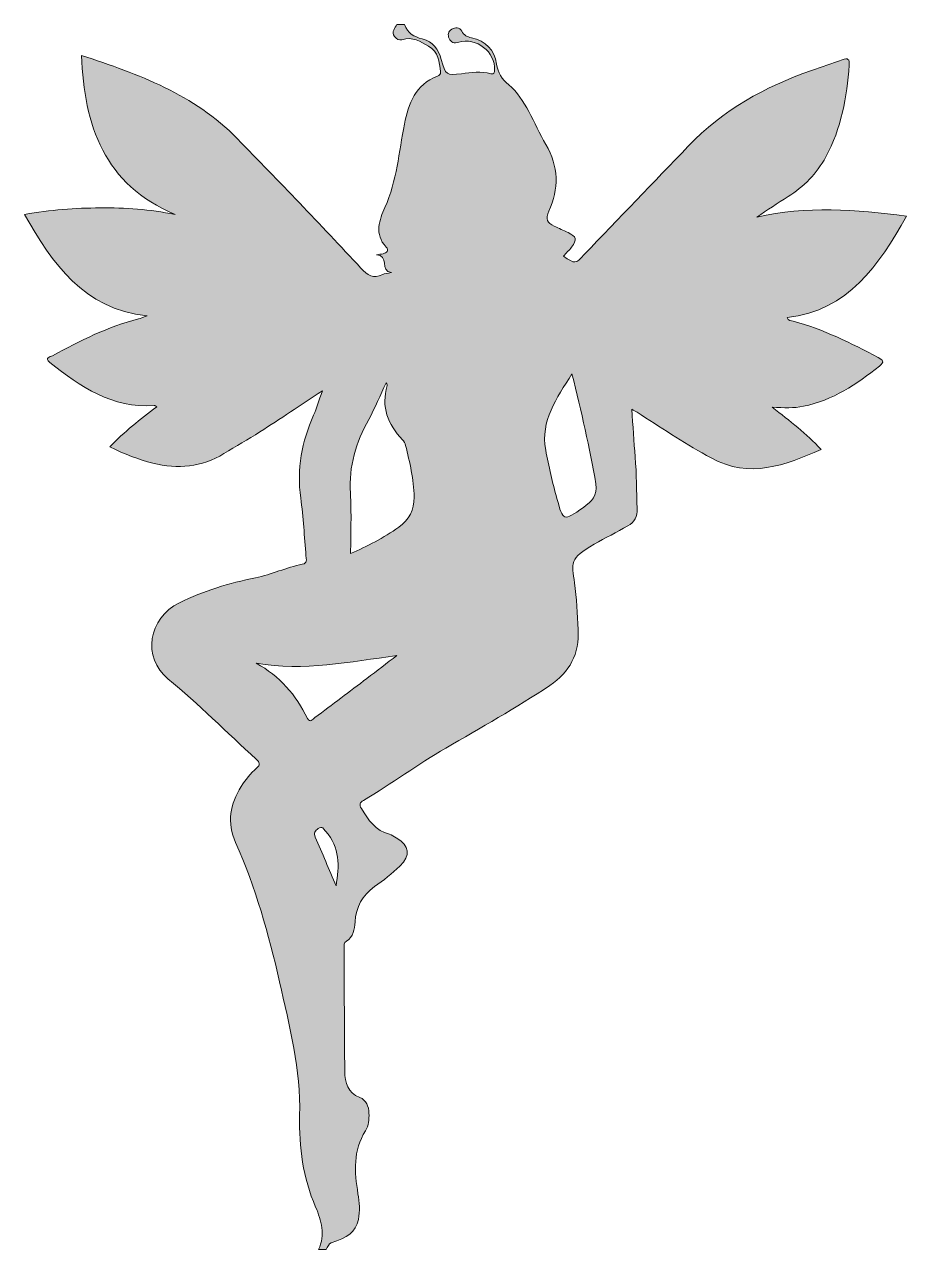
# Model space of a CAD drawing. Header units: inches. Extents: x 13 to 3566, y -2567 to -26.
# Drawn here: x 98.8 to 401.2, y -980 to -560 of the extents above; entities that cross this region are included whole.
import ezdxf

# ---------------------------------------------------------------- set-up
doc = ezdxf.new("R2010")
doc.units = ezdxf.units.IN
doc.header["$MEASUREMENT"] = 0
doc.layers.add('Layer 1', color=7, linetype='Continuous')

# ---------------------------------------------------------------- blocks, each defined once
blk = doc.blocks.new('block 9')
at = {"layer": 'Layer 1', "true_color": 0xffffff}
h = blk.add_hatch(color=7, dxfattribs=at)
h.dxf.hatch_style = 2
edge = h.paths.add_edge_path()
edge.add_spline(control_points=[(199.61, -979.95), (202.04, -974.93), (200.58, -970.03), (198.63, -965.42), (194.34, -955.35), (192.86, -944.88), (193.14, -934.04), (193.55, -918.35), (189.67, -903.3), (186.25, -888.18), (182.55, -871.86), (178.05, -855.77), (171.21, -840.47), (168.08, -833.48), (169.42, -827.34), (173.14, -821.24), (174.57, -818.88), (176.34, -816.79), (178.38, -814.97), (179.75, -813.75), (179.5, -813.07), (178.27, -811.93), (168.19, -802.71), (158.56, -793.02), (148, -784.32), (139.15, -777.03), (141.25, -763.57), (151.99, -758.27), (160.26, -754.19), (169.02, -751.49), (178.05, -749.7), (183.54, -748.61), (188.6, -746.13), (194.07, -745.05), (195.94, -744.68), (195.43, -743.42), (195.33, -742.27), (194.75, -735.63), (194.43, -728.96), (193.51, -722.36), (192.13, -712.39), (193.89, -703.04), (197.93, -693.95), (199.02, -691.51), (199.77, -688.91), (200.94, -685.65), (193.34, -690.64), (186.48, -695.23), (179.52, -699.69), (175.48, -702.28), (171.27, -704.62), (167.18, -707.14), (159.55, -711.82), (151.44, -712.57), (142.88, -710.4), (137.88, -709.14), (133.12, -707.33), (128.12, -704.85), (133.06, -699.6), (138.51, -695.36), (144.17, -691.08), (143.77, -690.87), (143.52, -690.61), (143.29, -690.63), (128.94, -691.65), (118.05, -684.29), (107.57, -675.91), (105.58, -674.32), (107.65, -674.01), (108.46, -673.57), (117.86, -668.42), (127.44, -663.67), (137.89, -660.95), (138.61, -660.76), (139.3, -660.46), (140.88, -659.91), (118.78, -657.51), (108.61, -642.05), (98.85, -625.14), (107.72, -623.56), (116.21, -622.96), (124.77, -622.91), (133.28, -622.86), (141.72, -623.38), (150.46, -625.16), (126.19, -614.9), (119.23, -594.7), (118.4, -570.63), (137.95, -577.05), (156.97, -583.94), (171.8, -599.19), (186.04, -613.85), (200.28, -628.52), (214.12, -643.55), (216.39, -646.02), (218.42, -647.27), (221.61, -645.75), (222.28, -645.44), (223.08, -645.41), (224.58, -645.1), (220.62, -644.52), (223.92, -639.12), (219.44, -638.97), (220.21, -638.86), (221, -638.81), (221.75, -638.61), (222.98, -638.29), (223.92, -637.54), (222.78, -636.33), (218.61, -631.92), (220.55, -626.86), (222.38, -622.8), (226.51, -613.61), (227.14, -603.8), (229.06, -594.2), (230.49, -587.09), (232.92, -580.71), (240.35, -577.73), (241.01, -577.47), (241.59, -577.09), (241.47, -576.32), (240.93, -573), (240.81, -569.35), (237.37, -567.49), (234.57, -565.99), (231.79, -564.04), (228.23, -565.25), (227.24, -565.59), (226.32, -565.05), (225.7, -564.15), (224.54, -562.49), (225.76, -561.32), (226.51, -560.05), (227.39, -560.05), (228.26, -560.05), (229.14, -560.05), (230.08, -563.02), (232.3, -564.28), (235.19, -564.97), (238.85, -565.84), (240.67, -568.51), (241.69, -572.04), (243.24, -577.43), (243.37, -577.58), (248.67, -576.92), (252.06, -576.5), (255.36, -575.95), (258.72, -576.91), (259.82, -577.23), (259.94, -576.61), (259.99, -575.69), (260.34, -569.5), (253.69, -564.3), (247.66, -566.12), (246.2, -566.56), (245.01, -566.25), (244.38, -564.84), (243.83, -563.63), (244.06, -562.41), (245.26, -561.68), (246.53, -560.91), (248.01, -560.97), (248.71, -562.3), (249.48, -563.77), (250.61, -564.31), (252.02, -564.61), (256.96, -565.66), (259.84, -568.68), (260.68, -573.64), (261.18, -576.53), (262.45, -578.78), (264.82, -580.72), (267.78, -583.15), (269.84, -586.48), (271.67, -589.85), (273.7, -593.59), (275.38, -597.53), (277.53, -601.19), (281.95, -608.7), (282.11, -616.34), (278.57, -624.09), (277.4, -626.66), (277.92, -628.13), (280.42, -629.17), (282.02, -629.85), (283.57, -630.66), (285.16, -631.39), (288.03, -632.72), (288.33, -633.75), (286.38, -636.32), (285.54, -637.44), (284.5, -638.41), (283.54, -639.45), (287.6, -642.2), (287.63, -642.22), (290.73, -638.93), (302.5, -626.45), (314.49, -614.18), (326.34, -601.77), (338.22, -589.33), (352.64, -581.38), (368.62, -575.79), (372.12, -574.57), (375.64, -573.4), (379.13, -572.11), (381.05, -571.41), (381.67, -571.96), (381.52, -573.97), (380.69, -584.94), (378.81, -595.61), (373.5, -605.46), (370.4, -611.2), (365.97, -615.59), (360.54, -619.06), (356.97, -621.34), (353.39, -623.61), (349.87, -626.06), (366.81, -622.3), (383.7, -623.32), (401.15, -625.78), (391.52, -642.55), (381.46, -658.03), (360.22, -660.53), (360.64, -661.66), (361.62, -661.53), (362.36, -661.73), (372.66, -664.52), (382.13, -669.26), (391.49, -674.24), (393.02, -675.06), (393.78, -675.68), (391.94, -677.13), (384.08, -683.34), (375.89, -688.85), (365.84, -690.92), (362.58, -691.6), (359.33, -691.44), (355.1, -691.25), (361.23, -696.02), (366.83, -700.2), (371.88, -705.71), (359.45, -711.16), (347.38, -715.86), (334.19, -708.64), (325.94, -704.13), (318.07, -699.01), (310.2, -693.87), (309.32, -693.29), (308.4, -692.75), (307.02, -691.89), (307.41, -697.71), (307.68, -703), (308.15, -708.28), (308.68, -714.17), (308.59, -720.07), (308.85, -725.96), (308.97, -728.7), (307.95, -730.62), (305.63, -731.9), (301.82, -734.02), (297.95, -736.06), (294.15, -738.19), (285.42, -743.08), (286.46, -744.81), (287.38, -751.44), (288.1, -756.73), (288.3, -762.11), (288.61, -767.45), (289.09, -775.7), (285.73, -782.07), (278.89, -786.63), (267.33, -794.32), (255.24, -801.12), (243.25, -808.09), (233.6, -813.69), (224.62, -820.31), (215.05, -826.03), (213.79, -826.78), (213.47, -827.38), (214.33, -828.8), (216.69, -832.7), (219.13, -836.39), (223.93, -837.62), (224.75, -837.83), (225.52, -838.34), (226.26, -838.79), (230.84, -841.55), (231.36, -844.87), (227.49, -848.56), (224.81, -851.11), (221.9, -853.47), (218.84, -855.56), (214.5, -858.54), (212.52, -862.6), (212.13, -867.68), (211.93, -870.2), (211.62, -872.74), (209.17, -874.28), (208.27, -874.84), (208.36, -875.76), (208.37, -876.63), (208.44, -890.72), (208.48, -904.82), (208.63, -918.92), (208.67, -922.77), (209.53, -926.18), (213.8, -927.85), (215.94, -928.68), (216.84, -930.9), (216.92, -933.25), (217, -935.35), (216.84, -937.51), (215.72, -939.28), (211.39, -946.08), (211.95, -953.38), (213.15, -960.83), (213.62, -963.74), (213.93, -966.73), (213.27, -969.63), (212.28, -973.94), (209.57, -976.04), (203.93, -977.67), (203.21, -977.88), (202.8, -979.17), (202.24, -979.95), (201.36, -979.95), (200.49, -979.95), (199.61, -979.95)], knot_values=[0, 0, 0, 0, 1, 1, 1, 2, 2, 2, 3, 3, 3, 4, 4, 4, 5, 5, 5, 6, 6, 6, 7, 7, 7, 8, 8, 8, 9, 9, 9, 10, 10, 10, 11, 11, 11, 12, 12, 12, 13, 13, 13, 14, 14, 14, 15, 15, 15, 16, 16, 16, 17, 17, 17, 18, 18, 18, 19, 19, 19, 20, 20, 20, 21, 21, 21, 22, 22, 22, 23, 23, 23, 24, 24, 24, 25, 25, 25, 26, 26, 26, 27, 27, 27, 28, 28, 28, 29, 29, 29, 30, 30, 30, 31, 31, 31, 32, 32, 32, 33, 33, 33, 34, 34, 34, 35, 35, 35, 36, 36, 36, 37, 37, 37, 38, 38, 38, 39, 39, 39, 40, 40, 40, 41, 41, 41, 42, 42, 42, 43, 43, 43, 44, 44, 44, 45, 45, 45, 46, 46, 46, 47, 47, 47, 48, 48, 48, 49, 49, 49, 50, 50, 50, 51, 51, 51, 52, 52, 52, 53, 53, 53, 54, 54, 54, 55, 55, 55, 56, 56, 56, 57, 57, 57, 58, 58, 58, 59, 59, 59, 60, 60, 60, 61, 61, 61, 62, 62, 62, 63, 63, 63, 64, 64, 64, 65, 65, 65, 66, 66, 66, 67, 67, 67, 68, 68, 68, 69, 69, 69, 70, 70, 70, 71, 71, 71, 72, 72, 72, 73, 73, 73, 74, 74, 74, 75, 75, 75, 76, 76, 76, 77, 77, 77, 78, 78, 78, 79, 79, 79, 80, 80, 80, 81, 81, 81, 82, 82, 82, 83, 83, 83, 84, 84, 84, 85, 85, 85, 86, 86, 86, 87, 87, 87, 88, 88, 88, 89, 89, 89, 90, 90, 90, 91, 91, 91, 92, 92, 92, 93, 93, 93, 94, 94, 94, 95, 95, 95, 96, 96, 96, 97, 97, 97, 98, 98, 98, 99, 99, 99, 100, 100, 100, 101, 101, 101, 102, 102, 102, 103, 103, 103, 104, 104, 104, 105, 105, 105, 106, 106, 106, 107, 107, 107, 108, 108, 108, 109, 109, 109, 109], degree=3, periodic=1)
edge = h.paths.add_edge_path()
edge.add_spline(control_points=[(222.83, -682.85), (220.74, -687.26), (219.01, -691.46), (216.82, -695.42), (212.47, -703.31), (209.97, -711.5), (210.54, -720.67), (210.97, -727.49), (210.63, -734.37), (210.63, -741.43), (216.22, -738.92), (221.89, -736.05), (227.14, -732.33), (230.74, -729.78), (232.43, -726.41), (232.39, -722.02), (232.32, -715.97), (230.85, -710.15), (229.49, -704.31), (229.32, -703.61), (228.86, -702.9), (228.36, -702.36), (223.43, -697.07), (220.95, -691.12), (223.2, -683.84), (223.25, -683.7), (223.08, -683.49), (222.83, -682.85)], knot_values=[0, 0, 0, 0, 1, 1, 1, 2, 2, 2, 3, 3, 3, 4, 4, 4, 5, 5, 5, 6, 6, 6, 7, 7, 7, 8, 8, 8, 9, 9, 9, 9], degree=3, periodic=1)
edge = h.paths.add_edge_path()
edge.add_spline(control_points=[(286.48, -679.8), (281.16, -688.27), (275.67, -695.75), (277.48, -705.92), (278.47, -711.52), (279.82, -717.02), (281.33, -722.49), (283.52, -730.47), (283.51, -730.43), (290.39, -725.6), (293.22, -723.61), (295.34, -721.46), (294.69, -717.55), (292.61, -705.1), (289.67, -692.85), (286.48, -679.8)], knot_values=[0, 0, 0, 0, 1, 1, 1, 2, 2, 2, 3, 3, 3, 4, 4, 4, 5, 5, 5, 5], degree=3, periodic=1)
edge = h.paths.add_edge_path()
edge.add_spline(control_points=[(178.27, -778.98), (186.29, -783.37), (191.88, -789.86), (195.82, -797.89), (196.69, -799.67), (197.65, -798.15), (198.38, -797.61), (204.34, -793.18), (210.27, -788.71), (216.2, -784.23), (219.63, -781.63), (223.03, -778.99), (226.45, -776.37), (210.37, -778.52), (194.61, -781.8), (178.27, -778.98)], knot_values=[0, 0, 0, 0, 1, 1, 1, 2, 2, 2, 3, 3, 3, 4, 4, 4, 5, 5, 5, 5], degree=3, periodic=1)
edge = h.paths.add_edge_path()
edge.add_spline(control_points=[(205.62, -855.29), (206.79, -848.58), (207.05, -842.03), (202.03, -836.61), (201.37, -835.9), (200.98, -834.6), (199.51, -835.65), (198.38, -836.45), (197.88, -837.17), (198.5, -838.59), (200.92, -844.13), (203.25, -849.72), (205.62, -855.29)], knot_values=[0, 0, 0, 0, 1, 1, 1, 2, 2, 2, 3, 3, 3, 4, 4, 4, 4], degree=3, periodic=1)
at = {"layer": 'Layer 1', "lineweight": 0}
for points, knots in [([(199.61, -979.95), (202.04, -974.93), (200.58, -970.03), (198.63, -965.42), (194.34, -955.35), (192.86, -944.88), (193.14, -934.04), (193.55, -918.35), (189.67, -903.3), (186.25, -888.18), (182.55, -871.86), (178.05, -855.77), (171.21, -840.47), (168.08, -833.48), (169.42, -827.34), (173.14, -821.24), (174.57, -818.88), (176.34, -816.79), (178.38, -814.97), (179.75, -813.75), (179.5, -813.07), (178.27, -811.93), (168.19, -802.71), (158.56, -793.02), (148, -784.32), (139.15, -777.03), (141.25, -763.57), (151.99, -758.27), (160.26, -754.19), (169.02, -751.49), (178.05, -749.7), (183.54, -748.61), (188.6, -746.13), (194.07, -745.05), (195.94, -744.68), (195.43, -743.42), (195.33, -742.27), (194.75, -735.63), (194.43, -728.96), (193.51, -722.36), (192.13, -712.39), (193.89, -703.04), (197.93, -693.95), (199.02, -691.51), (199.77, -688.91), (200.94, -685.65), (193.34, -690.64), (186.48, -695.23), (179.52, -699.69), (175.48, -702.28), (171.27, -704.62), (167.18, -707.14), (159.55, -711.82), (151.44, -712.57), (142.88, -710.4), (137.88, -709.14), (133.12, -707.33), (128.12, -704.85), (133.06, -699.6), (138.51, -695.36), (144.17, -691.08), (143.77, -690.87), (143.52, -690.61), (143.29, -690.63), (128.94, -691.65), (118.05, -684.29), (107.57, -675.91), (105.58, -674.32), (107.65, -674.01), (108.46, -673.57), (117.86, -668.42), (127.44, -663.67), (137.89, -660.95), (138.61, -660.76), (139.3, -660.46), (140.88, -659.91), (118.78, -657.51), (108.61, -642.05), (98.85, -625.14), (107.72, -623.56), (116.21, -622.96), (124.77, -622.91), (133.28, -622.86), (141.72, -623.38), (150.46, -625.16), (126.19, -614.9), (119.23, -594.7), (118.4, -570.63), (137.95, -577.05), (156.97, -583.94), (171.8, -599.19), (186.04, -613.85), (200.28, -628.52), (214.12, -643.55), (216.39, -646.02), (218.42, -647.27), (221.61, -645.75), (222.28, -645.44), (223.08, -645.41), (224.58, -645.1), (220.62, -644.52), (223.92, -639.12), (219.44, -638.97), (220.21, -638.86), (221, -638.81), (221.75, -638.61), (222.98, -638.29), (223.92, -637.54), (222.78, -636.33), (218.61, -631.92), (220.55, -626.86), (222.38, -622.8), (226.51, -613.61), (227.14, -603.8), (229.06, -594.2), (230.49, -587.09), (232.92, -580.71), (240.35, -577.73), (241.01, -577.47), (241.59, -577.09), (241.47, -576.32), (240.93, -573), (240.81, -569.35), (237.37, -567.49), (234.57, -565.99), (231.79, -564.04), (228.23, -565.25), (227.24, -565.59), (226.32, -565.05), (225.7, -564.15), (224.54, -562.49), (225.76, -561.32), (226.51, -560.05), (227.39, -560.05), (228.26, -560.05), (229.14, -560.05), (230.08, -563.02), (232.3, -564.28), (235.19, -564.97), (238.85, -565.84), (240.67, -568.51), (241.69, -572.04), (243.24, -577.43), (243.37, -577.58), (248.67, -576.92), (252.06, -576.5), (255.36, -575.95), (258.72, -576.91), (259.82, -577.23), (259.94, -576.61), (259.99, -575.69), (260.34, -569.5), (253.69, -564.3), (247.66, -566.12), (246.2, -566.56), (245.01, -566.25), (244.38, -564.84), (243.83, -563.63), (244.06, -562.41), (245.26, -561.68), (246.53, -560.91), (248.01, -560.97), (248.71, -562.3), (249.48, -563.77), (250.61, -564.31), (252.02, -564.61), (256.96, -565.66), (259.84, -568.68), (260.68, -573.64), (261.18, -576.53), (262.45, -578.78), (264.82, -580.72), (267.78, -583.15), (269.84, -586.48), (271.67, -589.85), (273.7, -593.59), (275.38, -597.53), (277.53, -601.19), (281.95, -608.7), (282.11, -616.34), (278.57, -624.09), (277.4, -626.66), (277.92, -628.13), (280.42, -629.17), (282.02, -629.85), (283.57, -630.66), (285.16, -631.39), (288.03, -632.72), (288.33, -633.75), (286.38, -636.32), (285.54, -637.44), (284.5, -638.41), (283.54, -639.45), (287.6, -642.2), (287.63, -642.22), (290.73, -638.93), (302.5, -626.45), (314.49, -614.18), (326.34, -601.77), (338.22, -589.33), (352.64, -581.38), (368.62, -575.79), (372.12, -574.57), (375.64, -573.4), (379.13, -572.11), (381.05, -571.41), (381.67, -571.96), (381.52, -573.97), (380.69, -584.94), (378.81, -595.61), (373.5, -605.46), (370.4, -611.2), (365.97, -615.59), (360.54, -619.06), (356.97, -621.34), (353.39, -623.61), (349.87, -626.06), (366.81, -622.3), (383.7, -623.32), (401.15, -625.78), (391.52, -642.55), (381.46, -658.03), (360.22, -660.53), (360.64, -661.66), (361.62, -661.53), (362.36, -661.73), (372.66, -664.52), (382.13, -669.26), (391.49, -674.24), (393.02, -675.06), (393.78, -675.68), (391.94, -677.13), (384.08, -683.34), (375.89, -688.85), (365.84, -690.92), (362.58, -691.6), (359.33, -691.44), (355.1, -691.25), (361.23, -696.02), (366.83, -700.2), (371.88, -705.71), (359.45, -711.16), (347.38, -715.86), (334.19, -708.64), (325.94, -704.13), (318.07, -699.01), (310.2, -693.87), (309.32, -693.29), (308.4, -692.75), (307.02, -691.89), (307.41, -697.71), (307.68, -703), (308.15, -708.28), (308.68, -714.17), (308.59, -720.07), (308.85, -725.96), (308.97, -728.7), (307.95, -730.62), (305.63, -731.9), (301.82, -734.02), (297.95, -736.06), (294.15, -738.19), (285.42, -743.08), (286.46, -744.81), (287.38, -751.44), (288.1, -756.73), (288.3, -762.11), (288.61, -767.45), (289.09, -775.7), (285.73, -782.07), (278.89, -786.63), (267.33, -794.32), (255.24, -801.12), (243.25, -808.09), (233.6, -813.69), (224.62, -820.31), (215.05, -826.03), (213.79, -826.78), (213.47, -827.38), (214.33, -828.8), (216.69, -832.7), (219.13, -836.39), (223.93, -837.62), (224.75, -837.83), (225.52, -838.34), (226.26, -838.79), (230.84, -841.55), (231.36, -844.87), (227.49, -848.56), (224.81, -851.11), (221.9, -853.47), (218.84, -855.56), (214.5, -858.54), (212.52, -862.6), (212.13, -867.68), (211.93, -870.2), (211.62, -872.74), (209.17, -874.28), (208.27, -874.84), (208.36, -875.76), (208.37, -876.63), (208.44, -890.72), (208.48, -904.82), (208.63, -918.92), (208.67, -922.77), (209.53, -926.18), (213.8, -927.85), (215.94, -928.68), (216.84, -930.9), (216.92, -933.25), (217, -935.35), (216.84, -937.51), (215.72, -939.28), (211.39, -946.08), (211.95, -953.38), (213.15, -960.83), (213.62, -963.74), (213.93, -966.73), (213.27, -969.63), (212.28, -973.94), (209.57, -976.04), (203.93, -977.67), (203.21, -977.88), (202.8, -979.17), (202.24, -979.95), (201.36, -979.95), (200.49, -979.95), (199.61, -979.95)], [0, 0, 0, 0, 1, 1, 1, 2, 2, 2, 3, 3, 3, 4, 4, 4, 5, 5, 5, 6, 6, 6, 7, 7, 7, 8, 8, 8, 9, 9, 9, 10, 10, 10, 11, 11, 11, 12, 12, 12, 13, 13, 13, 14, 14, 14, 15, 15, 15, 16, 16, 16, 17, 17, 17, 18, 18, 18, 19, 19, 19, 20, 20, 20, 21, 21, 21, 22, 22, 22, 23, 23, 23, 24, 24, 24, 25, 25, 25, 26, 26, 26, 27, 27, 27, 28, 28, 28, 29, 29, 29, 30, 30, 30, 31, 31, 31, 32, 32, 32, 33, 33, 33, 34, 34, 34, 35, 35, 35, 36, 36, 36, 37, 37, 37, 38, 38, 38, 39, 39, 39, 40, 40, 40, 41, 41, 41, 42, 42, 42, 43, 43, 43, 44, 44, 44, 45, 45, 45, 46, 46, 46, 47, 47, 47, 48, 48, 48, 49, 49, 49, 50, 50, 50, 51, 51, 51, 52, 52, 52, 53, 53, 53, 54, 54, 54, 55, 55, 55, 56, 56, 56, 57, 57, 57, 58, 58, 58, 59, 59, 59, 60, 60, 60, 61, 61, 61, 62, 62, 62, 63, 63, 63, 64, 64, 64, 65, 65, 65, 66, 66, 66, 67, 67, 67, 68, 68, 68, 69, 69, 69, 70, 70, 70, 71, 71, 71, 72, 72, 72, 73, 73, 73, 74, 74, 74, 75, 75, 75, 76, 76, 76, 77, 77, 77, 78, 78, 78, 79, 79, 79, 80, 80, 80, 81, 81, 81, 82, 82, 82, 83, 83, 83, 84, 84, 84, 85, 85, 85, 86, 86, 86, 87, 87, 87, 88, 88, 88, 89, 89, 89, 90, 90, 90, 91, 91, 91, 92, 92, 92, 93, 93, 93, 94, 94, 94, 95, 95, 95, 96, 96, 96, 97, 97, 97, 98, 98, 98, 99, 99, 99, 100, 100, 100, 101, 101, 101, 102, 102, 102, 103, 103, 103, 104, 104, 104, 105, 105, 105, 106, 106, 106, 107, 107, 107, 108, 108, 108, 109, 109, 109, 109]), ([(286.48, -679.8), (281.16, -688.27), (275.67, -695.75), (277.48, -705.92), (278.47, -711.52), (279.82, -717.02), (281.33, -722.49), (283.52, -730.47), (283.51, -730.43), (290.39, -725.6), (293.22, -723.61), (295.34, -721.46), (294.69, -717.55), (292.61, -705.1), (289.67, -692.85), (286.48, -679.8)], [0, 0, 0, 0, 1, 1, 1, 2, 2, 2, 3, 3, 3, 4, 4, 4, 5, 5, 5, 5]), ([(222.83, -682.85), (220.74, -687.26), (219.01, -691.46), (216.82, -695.42), (212.47, -703.31), (209.97, -711.5), (210.54, -720.67), (210.97, -727.49), (210.63, -734.37), (210.63, -741.43), (216.22, -738.92), (221.89, -736.05), (227.14, -732.33), (230.74, -729.78), (232.43, -726.41), (232.39, -722.02), (232.32, -715.97), (230.85, -710.15), (229.49, -704.31), (229.32, -703.61), (228.86, -702.9), (228.36, -702.36), (223.43, -697.07), (220.95, -691.12), (223.2, -683.84), (223.25, -683.7), (223.08, -683.49), (222.83, -682.85)], [0, 0, 0, 0, 1, 1, 1, 2, 2, 2, 3, 3, 3, 4, 4, 4, 5, 5, 5, 6, 6, 6, 7, 7, 7, 8, 8, 8, 9, 9, 9, 9]), ([(178.27, -778.98), (186.29, -783.37), (191.88, -789.86), (195.82, -797.89), (196.69, -799.67), (197.65, -798.15), (198.38, -797.61), (204.34, -793.18), (210.27, -788.71), (216.2, -784.23), (219.63, -781.63), (223.03, -778.99), (226.45, -776.37), (210.37, -778.52), (194.61, -781.8), (178.27, -778.98)], [0, 0, 0, 0, 1, 1, 1, 2, 2, 2, 3, 3, 3, 4, 4, 4, 5, 5, 5, 5]), ([(205.62, -855.29), (206.79, -848.58), (207.05, -842.03), (202.03, -836.61), (201.37, -835.9), (200.98, -834.6), (199.51, -835.65), (198.38, -836.45), (197.88, -837.17), (198.5, -838.59), (200.92, -844.13), (203.25, -849.72), (205.62, -855.29)], [0, 0, 0, 0, 1, 1, 1, 2, 2, 2, 3, 3, 3, 4, 4, 4, 4])]:
    blk.add_open_spline(points, degree=3, knots=knots, dxfattribs=at)

msp = doc.modelspace()

# ---------------------------------------------------------------- block references
at = {"layer": 'Layer 1'}
msp.add_blockref('block 9', (0, 0), dxfattribs=at)

doc.saveas('drawing.dxf')
